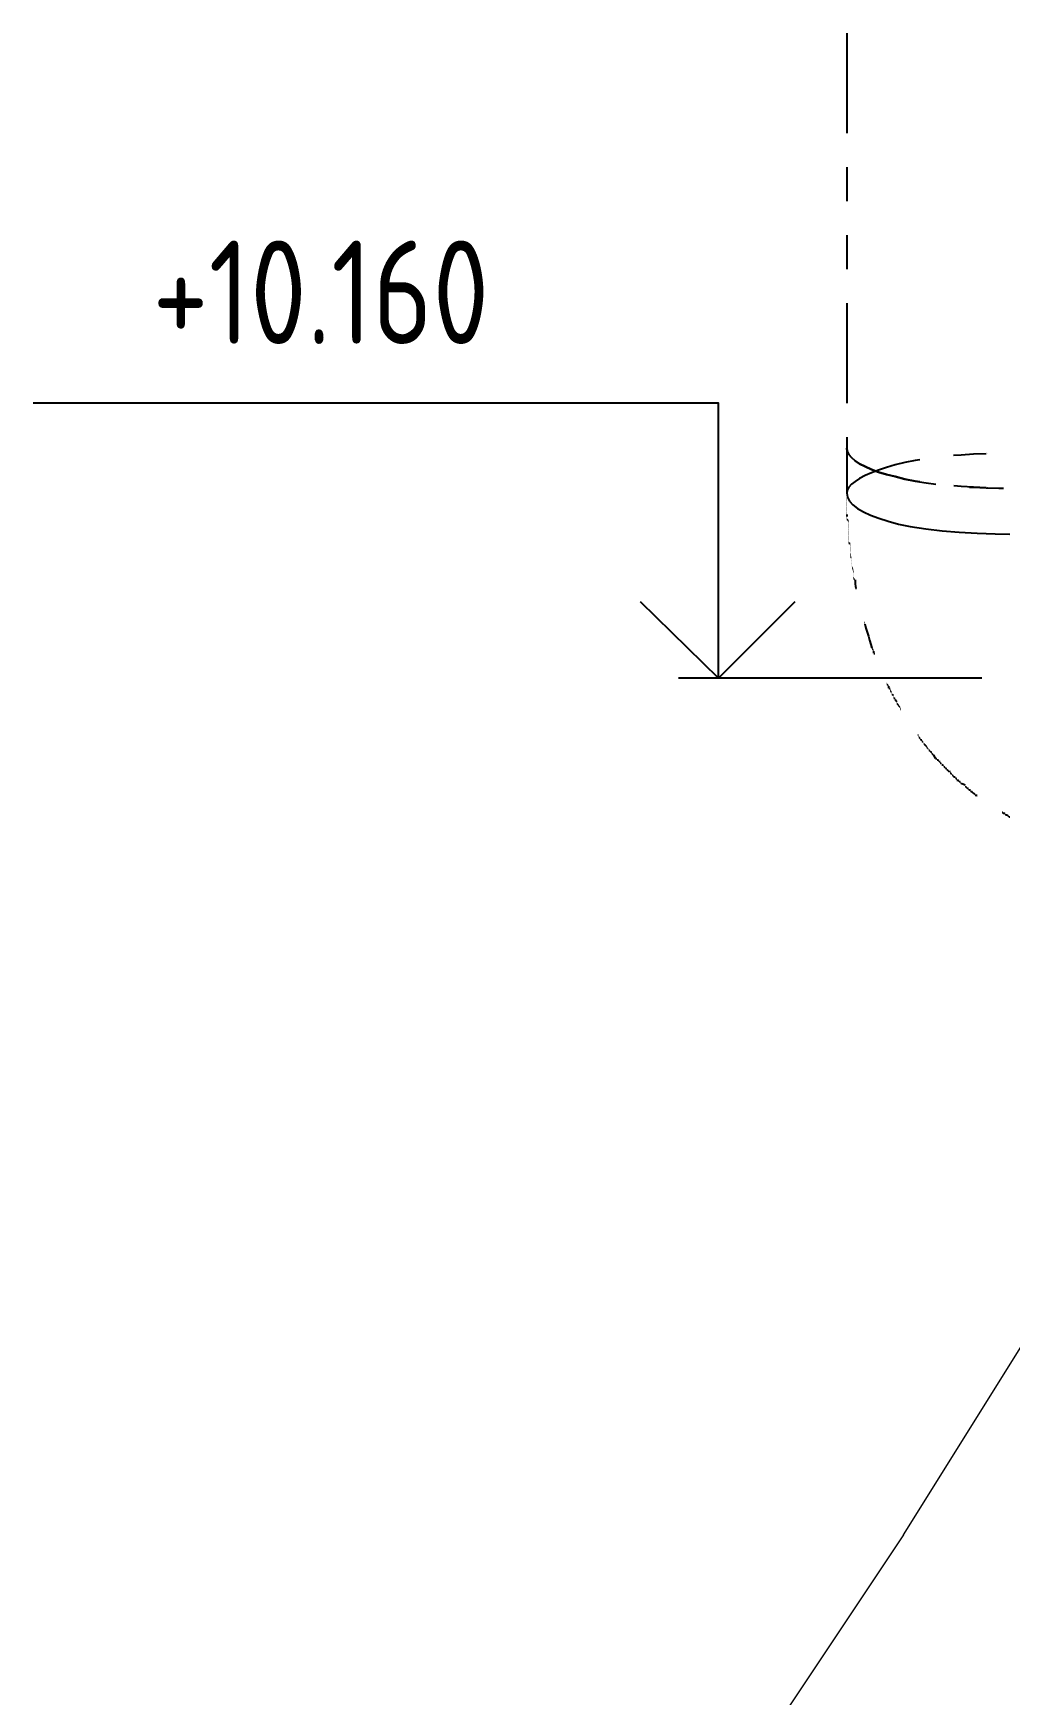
# Model space of a CAD drawing. Header units: metres. Extents: x 20 to 415, y 5 to 292.
# Drawn here: x 205.22 to 217.8, y 208.67 to 230.07 of the extents above; entities that cross this region are included whole.
import ezdxf

# ---------------------------------------------------------------- set-up
doc = ezdxf.new("R2010")
doc.units = ezdxf.units.M
for name, color, linetype in [('ИЗОЛЯЦИЯ', 3, 'Continuous'), ('ОБОЗНАЧЕНИЯ', 7, 'Continuous'), ('ПОЗИЦИИ', 1, 'Continuous')]:
    doc.layers.add(name, color=color, linetype=linetype)
doc.styles.add('GOST', font='isocpeur.ttf')

msp = doc.modelspace()

# ---------------------------------------------------------------- linework, layer by layer
at = {"layer": 'ИЗОЛЯЦИЯ'}
for points in [[(215.697, 230.066), (215.697, 228.778)], [(215.697, 228.34), (215.697, 227.902)], [(215.697, 227.465), (215.697, 227.027)], [(215.697, 226.589), (215.697, 225.301)], [(215.697, 224.863), (215.697, 224.722)], [(215.697, 224.722), (215.697, 224.142)], [(215.697, 224.722), (215.704, 224.683)], [(215.704, 224.683), (215.697, 224.722)], [(215.704, 224.683), (215.725, 224.643)], [(215.725, 224.643), (215.704, 224.683)], [(217.329, 224.645), (217.169, 224.635)], [(217.491, 224.652), (217.329, 224.645)], [(217.507, 224.652), (217.509, 224.652)], [(215.725, 224.643), (215.758, 224.602)], [(215.758, 224.602), (215.725, 224.643)], [(215.758, 224.602), (215.805, 224.562)], [(215.805, 224.562), (215.758, 224.602)], [(215.805, 224.562), (215.863, 224.523)], [(215.863, 224.523), (215.805, 224.562)], [(215.863, 224.523), (215.934, 224.485)], [(215.934, 224.485), (215.863, 224.523)], [(215.934, 224.485), (216.015, 224.449)], [(216.015, 224.449), (215.934, 224.485)], [(216.015, 224.449), (216.106, 224.415)], [(216.106, 224.415), (216.015, 224.449)], [(216.106, 224.44), (216.015, 224.405)], [(216.208, 224.474), (216.106, 224.44)], [(216.32, 224.507), (216.208, 224.474)], [(216.446, 224.537), (216.32, 224.507)], [(216.579, 224.564), (216.446, 224.537)], [(216.636, 224.573), (216.579, 224.564)], [(217.169, 224.635), (217.07, 224.627)], [(215.725, 224.219), (215.704, 224.181)], [(215.758, 224.258), (215.725, 224.219)], [(215.805, 224.295), (215.758, 224.258)], [(215.863, 224.333), (215.805, 224.295)], [(215.934, 224.369), (215.863, 224.333)], [(216.015, 224.405), (215.934, 224.369)], [(216.106, 224.415), (216.208, 224.384)], [(216.208, 224.384), (216.106, 224.415)], [(216.208, 224.384), (216.32, 224.357)], [(216.32, 224.357), (216.208, 224.384)], [(216.32, 224.357), (216.446, 224.326)], [(216.446, 224.326), (216.32, 224.357)], [(216.446, 224.326), (216.579, 224.3)], [(216.579, 224.3), (216.446, 224.326)], [(216.579, 224.3), (216.719, 224.277)], [(216.639, 224.29), (216.579, 224.3)], [(216.719, 224.277), (216.842, 224.261)], [(217.169, 224.229), (217.074, 224.236)], [(217.329, 224.219), (217.169, 224.229)], [(217.278, 224.222), (217.329, 224.219)], [(217.329, 224.219), (217.491, 224.212)], [(217.491, 224.212), (217.329, 224.219)], [(215.704, 224.181), (215.697, 224.142)], [(215.697, 224.142), (215.706, 224.091)], [(215.697, 224.142), (215.699, 224.142)], [(215.697, 224.136), (215.699, 224.136)], [(215.697, 224.132), (215.699, 224.132)], [(215.697, 224.128), (215.699, 224.128)], [(215.697, 224.125), (215.699, 224.125)], [(215.697, 224.123), (215.699, 224.123)], [(215.697, 224.122), (215.699, 224.122)], [(215.697, 224.121), (215.699, 224.121)], [(215.697, 224.121), (215.699, 224.121)], [(215.697, 224.121), (215.699, 224.121)], [(215.697, 224.121), (215.699, 224.121)], [(215.697, 224.115), (215.699, 224.115)], [(215.697, 224.11), (215.699, 224.11)], [(215.697, 224.106), (215.699, 224.106)], [(215.697, 224.103), (215.699, 224.103)], [(215.697, 224.099), (215.699, 224.099)], [(215.697, 224.096), (215.699, 224.096)], [(215.697, 224.092), (215.699, 224.092)], [(215.697, 224.088), (215.699, 224.088)], [(215.697, 224.084), (215.699, 224.084)], [(215.697, 224.078), (215.699, 224.078)], [(215.697, 224.077), (215.699, 224.077)], [(215.697, 224.076), (215.699, 224.076)], [(215.697, 224.073), (215.699, 224.073)], [(215.697, 224.07), (215.699, 224.07)], [(215.697, 224.067), (215.699, 224.067)], [(215.697, 224.064), (215.699, 224.064)], [(215.697, 224.061), (215.699, 224.061)], [(215.697, 224.059), (215.699, 224.059)], [(215.697, 224.057), (215.699, 224.057)], [(215.697, 224.056), (215.699, 224.056)], [(215.697, 224.056), (215.699, 224.056)], [(215.697, 224.054), (215.699, 224.054)], [(215.697, 224.052), (215.699, 224.052)], [(215.697, 224.049), (215.699, 224.049)], [(215.697, 224.045), (215.699, 224.045)], [(215.697, 224.042), (215.699, 224.042)], [(215.697, 224.039), (215.699, 224.039)], [(215.697, 224.037), (215.699, 224.037)], [(215.697, 224.035), (215.699, 224.035)], [(215.697, 224.035), (215.699, 224.035)], [(215.697, 224.029), (215.699, 224.029)], [(215.697, 224.024), (215.699, 224.024)], [(215.697, 224.02), (215.699, 224.02)], [(215.697, 224.017), (215.699, 224.017)], [(215.697, 224.013), (215.699, 224.013)], [(215.697, 224.01), (215.699, 224.01)], [(215.697, 224.007), (215.699, 224.007)], [(215.706, 224.091), (215.732, 224.042)], [(215.732, 224.042), (215.776, 223.994)], [(217.491, 224.212), (217.655, 224.208)], [(217.511, 224.211), (217.513, 224.211)], [(217.655, 224.208), (217.715, 224.207)], [(215.697, 224.003), (215.699, 224.003)], [(215.697, 223.998), (215.699, 223.998)], [(215.697, 223.992), (215.699, 223.992)], [(215.697, 223.991), (215.699, 223.991)], [(215.697, 223.99), (215.699, 223.99)], [(215.697, 223.987), (215.699, 223.987)], [(215.697, 223.984), (215.699, 223.984)], [(215.697, 223.981), (215.699, 223.981)], [(215.697, 223.978), (215.699, 223.978)], [(215.697, 223.975), (215.699, 223.975)], [(215.697, 223.973), (215.699, 223.973)], [(215.697, 223.971), (215.699, 223.971)], [(215.697, 223.97), (215.699, 223.97)], [(215.697, 223.965), (215.699, 223.965)], [(215.697, 223.96), (215.699, 223.96)], [(215.697, 223.956), (215.699, 223.956)], [(215.697, 223.952), (215.699, 223.952)], [(215.697, 223.949), (215.699, 223.949)], [(215.697, 223.946), (215.699, 223.946)], [(215.697, 223.942), (215.699, 223.942)], [(215.697, 223.938), (215.699, 223.938)], [(215.697, 223.933), (215.699, 223.933)], [(215.697, 223.927), (215.699, 223.927)], [(215.697, 223.927), (215.699, 223.927)], [(215.697, 223.925), (215.699, 223.925)], [(215.697, 223.923), (215.699, 223.923)], [(215.697, 223.92), (215.699, 223.92)], [(215.697, 223.917), (215.699, 223.917)], [(215.697, 223.914), (215.699, 223.914)], [(215.697, 223.911), (215.699, 223.911)], [(215.697, 223.908), (215.699, 223.908)], [(215.697, 223.907), (215.699, 223.907)], [(215.697, 223.906), (215.699, 223.906)], [(215.697, 223.9), (215.699, 223.9)], [(215.697, 223.895), (215.699, 223.895)], [(215.697, 223.891), (215.699, 223.891)], [(215.697, 223.888), (215.699, 223.888)], [(215.697, 223.884), (215.699, 223.884)], [(215.697, 223.881), (215.699, 223.881)], [(215.697, 223.878), (215.699, 223.878)], [(215.697, 223.874), (215.699, 223.874)], [(215.697, 223.869), (215.697, 223.842)], [(215.697, 223.842), (215.699, 223.842)], [(215.697, 223.841), (215.699, 223.841)], [(215.697, 223.839), (215.699, 223.839)], [(215.697, 223.837), (215.699, 223.837)], [(215.697, 223.834), (215.699, 223.834)], [(215.697, 223.831), (215.699, 223.831)], [(215.697, 223.828), (215.699, 223.828)], [(215.697, 223.825), (215.699, 223.825)], [(215.697, 223.822), (215.699, 223.822)], [(215.697, 223.821), (215.699, 223.821)], [(215.697, 223.82), (215.699, 223.82)], [(215.698, 223.814), (215.7, 223.814)], [(215.699, 223.81), (215.701, 223.81)], [(215.702, 223.805), (215.704, 223.805)], [(215.705, 223.802), (215.707, 223.802)], [(215.708, 223.799), (215.71, 223.799)], [(215.711, 223.795), (215.713, 223.795)], [(215.714, 223.792), (215.716, 223.792)], [(215.776, 223.994), (215.836, 223.948)], [(215.836, 223.948), (215.912, 223.903)], [(215.912, 223.903), (216.003, 223.861)], [(216.003, 223.861), (216.109, 223.821)], [(216.109, 223.821), (216.23, 223.782)], [(215.716, 223.788), (215.719, 223.788)], [(215.718, 223.783), (215.72, 223.783)], [(215.719, 223.777), (215.721, 223.777)], [(215.719, 223.777), (215.721, 223.777)], [(215.719, 223.775), (215.721, 223.775)], [(215.719, 223.773), (215.721, 223.773)], [(215.719, 223.77), (215.721, 223.77)], [(215.719, 223.766), (215.721, 223.766)], [(215.719, 223.763), (215.721, 223.763)], [(215.719, 223.76), (215.721, 223.76)], [(215.719, 223.758), (215.721, 223.758)], [(215.719, 223.756), (215.721, 223.756)], [(215.719, 223.756), (215.721, 223.756)], [(215.719, 223.75), (215.721, 223.75)], [(215.719, 223.745), (215.721, 223.745)], [(215.719, 223.741), (215.721, 223.741)], [(215.719, 223.737), (215.721, 223.737)], [(215.719, 223.734), (215.721, 223.734)], [(215.719, 223.731), (215.721, 223.731)], [(215.719, 223.728), (215.721, 223.728)], [(215.719, 223.724), (215.721, 223.724)], [(215.719, 223.719), (215.721, 223.719)], [(215.719, 223.713), (215.721, 223.713)], [(215.719, 223.712), (215.721, 223.712)], [(215.719, 223.711), (215.721, 223.711)], [(215.719, 223.708), (215.721, 223.708)], [(215.719, 223.705), (215.721, 223.705)], [(215.719, 223.702), (215.721, 223.702)], [(215.719, 223.699), (215.721, 223.699)], [(215.719, 223.696), (215.721, 223.696)], [(215.719, 223.694), (215.721, 223.694)], [(215.719, 223.692), (215.721, 223.692)], [(215.719, 223.691), (215.721, 223.691)], [(215.719, 223.686), (215.721, 223.686)], [(215.719, 223.681), (215.721, 223.681)], [(215.719, 223.677), (215.721, 223.677)], [(215.719, 223.675), (215.721, 223.675)], [(215.719, 223.673), (215.721, 223.673)], [(215.719, 223.671), (215.721, 223.671)], [(215.719, 223.67), (215.721, 223.67)], [(215.719, 223.67), (215.721, 223.67)], [(215.719, 223.67), (215.721, 223.67)], [(215.719, 223.67), (215.721, 223.67)], [(215.719, 223.664), (215.721, 223.664)], [(215.719, 223.659), (215.721, 223.659)], [(215.719, 223.655), (215.721, 223.655)], [(215.719, 223.652), (215.721, 223.652)], [(215.719, 223.648), (215.721, 223.648)], [(215.719, 223.645), (215.721, 223.645)], [(215.719, 223.642), (215.721, 223.642)], [(215.719, 223.638), (215.721, 223.638)], [(215.719, 223.633), (215.721, 223.633)], [(215.719, 223.627), (215.721, 223.627)], [(215.719, 223.626), (215.721, 223.626)], [(215.719, 223.625), (215.721, 223.625)], [(215.719, 223.622), (215.721, 223.622)], [(215.719, 223.619), (215.721, 223.619)], [(215.719, 223.616), (215.721, 223.616)], [(215.719, 223.613), (215.721, 223.613)], [(215.719, 223.61), (215.721, 223.61)], [(215.719, 223.608), (215.721, 223.608)], [(215.719, 223.606), (215.721, 223.606)], [(215.719, 223.605), (215.721, 223.605)], [(215.719, 223.6), (215.721, 223.6)], [(215.719, 223.595), (215.721, 223.595)], [(215.719, 223.591), (215.721, 223.591)], [(215.719, 223.587), (215.721, 223.587)], [(215.719, 223.584), (215.721, 223.584)], [(215.719, 223.581), (215.721, 223.581)], [(215.719, 223.577), (215.721, 223.577)], [(216.23, 223.782), (216.365, 223.746)], [(216.365, 223.746), (216.513, 223.713)], [(216.513, 223.713), (216.713, 223.683)], [(216.713, 223.683), (216.924, 223.659)], [(216.924, 223.659), (217.146, 223.64)], [(217.146, 223.64), (217.374, 223.627)], [(217.374, 223.627), (217.607, 223.619)], [(217.607, 223.619), (217.796, 223.617)], [(215.719, 223.573), (215.721, 223.573)], [(215.719, 223.568), (215.721, 223.568)], [(215.719, 223.563), (215.721, 223.563)], [(215.719, 223.562), (215.721, 223.562)], [(215.719, 223.56), (215.721, 223.56)], [(215.719, 223.558), (215.721, 223.558)], [(215.719, 223.555), (215.721, 223.555)], [(215.719, 223.552), (215.721, 223.552)], [(215.719, 223.549), (215.721, 223.549)], [(215.719, 223.546), (215.721, 223.546)], [(215.719, 223.543), (215.721, 223.543)], [(215.719, 223.542), (215.721, 223.542)], [(215.719, 223.541), (215.721, 223.541)], [(215.719, 223.535), (215.721, 223.535)], [(215.719, 223.531), (215.721, 223.531)], [(215.719, 223.526), (215.721, 223.526)], [(215.719, 223.523), (215.721, 223.523)], [(215.719, 223.52), (215.721, 223.52)], [(215.719, 223.516), (215.721, 223.516)], [(215.719, 223.513), (215.721, 223.513)], [(215.719, 223.509), (215.721, 223.509)], [(215.719, 223.504), (215.721, 223.504)], [(215.719, 223.498), (215.721, 223.498)], [(215.724, 223.498), (215.726, 223.498)], [(215.729, 223.498), (215.731, 223.498)], [(215.733, 223.498), (215.735, 223.498)], [(215.736, 223.497), (215.738, 223.497)], [(215.737, 223.496), (215.74, 223.496)], [(215.739, 223.494), (215.741, 223.494)], [(215.739, 223.491), (215.742, 223.491)], [(215.74, 223.487), (215.742, 223.487)], [(215.74, 223.482), (215.742, 223.482)], [(215.74, 223.477), (215.742, 223.477)], [(215.74, 223.476), (215.742, 223.476)], [(215.74, 223.475), (215.742, 223.475)], [(215.74, 223.472), (215.742, 223.472)], [(215.74, 223.469), (215.742, 223.469)], [(215.74, 223.466), (215.742, 223.466)], [(215.74, 223.463), (215.742, 223.463)], [(215.74, 223.46), (215.742, 223.46)], [(215.74, 223.458), (215.742, 223.458)], [(215.74, 223.456), (215.742, 223.456)], [(215.74, 223.455), (215.742, 223.455)], [(215.74, 223.449), (215.742, 223.449)], [(215.74, 223.445), (215.742, 223.445)], [(215.74, 223.441), (215.742, 223.441)], [(215.74, 223.437), (215.742, 223.437)], [(215.74, 223.434), (215.742, 223.434)], [(215.74, 223.431), (215.742, 223.431)], [(215.74, 223.427), (215.742, 223.427)], [(215.74, 223.423), (215.742, 223.423)], [(215.74, 223.418), (215.742, 223.418)], [(215.74, 223.412), (215.742, 223.412)], [(215.74, 223.412), (215.742, 223.412)], [(215.74, 223.41), (215.742, 223.41)], [(215.74, 223.408), (215.742, 223.408)], [(215.74, 223.405), (215.742, 223.405)], [(215.74, 223.402), (215.742, 223.402)], [(215.74, 223.399), (215.742, 223.399)], [(215.74, 223.396), (215.742, 223.396)], [(215.74, 223.393), (215.742, 223.393)], [(215.74, 223.391), (215.742, 223.391)], [(215.74, 223.391), (215.742, 223.391)], [(215.74, 223.379), (215.742, 223.379)], [(215.74, 223.367), (215.742, 223.367)], [(215.741, 223.358), (215.743, 223.358)], [(215.742, 223.348), (215.744, 223.348)], [(215.743, 223.34), (215.745, 223.34)], [(215.745, 223.332), (215.747, 223.332)], [(215.747, 223.325), (215.749, 223.325)], [(215.751, 223.318), (215.753, 223.318)], [(215.756, 223.311), (215.758, 223.311)], [(215.761, 223.305), (215.764, 223.305)], [(215.761, 223.293), (215.764, 223.293)], [(215.761, 223.282), (215.764, 223.282)], [(215.761, 223.271), (215.764, 223.271)], [(215.761, 223.261), (215.764, 223.261)], [(215.761, 223.251), (215.764, 223.251)], [(215.761, 223.242), (215.764, 223.242)], [(215.761, 223.232), (215.764, 223.232)], [(215.761, 223.221), (215.764, 223.221)], [(215.761, 223.21), (215.764, 223.21)], [(215.761, 223.198), (215.764, 223.198)], [(215.767, 223.185), (215.769, 223.185)], [(215.772, 223.172), (215.774, 223.172)], [(215.776, 223.159), (215.778, 223.159)], [(215.778, 223.146), (215.781, 223.146)], [(215.78, 223.133), (215.783, 223.133)], [(215.782, 223.12), (215.784, 223.12)], [(215.782, 223.108), (215.784, 223.108)], [(215.783, 223.095), (215.785, 223.095)], [(215.783, 223.082), (215.785, 223.082)], [(215.783, 223.069), (215.785, 223.069)], [(215.783, 223.063), (215.785, 223.063)], [(215.783, 223.058), (215.785, 223.058)], [(215.784, 223.054), (215.786, 223.054)], [(215.784, 223.051), (215.787, 223.051)], [(215.786, 223.047), (215.788, 223.047)], [(215.788, 223.044), (215.79, 223.044)], [(215.79, 223.041), (215.792, 223.041)], [(215.794, 223.037), (215.796, 223.037)], [(215.799, 223.032), (215.801, 223.032)], [(215.804, 223.026), (215.805, 223)], [(215.805, 223), (215.807, 222.972)], [(215.807, 222.972), (215.81, 222.944)], [(215.81, 222.944), (215.813, 222.914)], [(215.813, 222.914), (215.816, 222.914)], [(215.922, 222.479), (215.924, 222.479)], [(215.928, 222.46), (215.944, 222.406)], [(215.944, 222.406), (215.96, 222.353)], [(215.96, 222.353), (215.976, 222.301)], [(215.976, 222.301), (215.991, 222.249)], [(215.991, 222.249), (216.005, 222.197)], [(216.005, 222.197), (216.019, 222.146)], [(216.019, 222.146), (216.021, 222.146)], [(216.025, 222.14), (216.027, 222.14)], [(216.03, 222.135), (216.032, 222.135)], [(216.033, 222.131), (216.035, 222.131)], [(216.036, 222.128), (216.038, 222.128)], [(216.038, 222.124), (216.04, 222.124)], [(216.039, 222.121), (216.041, 222.121)], [(216.04, 222.118), (216.042, 222.118)], [(216.04, 222.114), (216.042, 222.114)], [(216.04, 222.109), (216.04, 222.082)], [(216.04, 222.082), (216.043, 222.082)], [(216.046, 222.081), (216.048, 222.081)], [(216.051, 222.079), (216.053, 222.079)], [(216.055, 222.077), (216.057, 222.077)], [(216.212, 221.701), (216.214, 221.701)], [(216.212, 221.7), (216.214, 221.7)], [(216.212, 221.698), (216.214, 221.698)], [(216.212, 221.697), (216.214, 221.697)], [(216.212, 221.696), (216.214, 221.696)], [(216.212, 221.695), (216.214, 221.695)], [(216.212, 221.695), (216.214, 221.695)], [(216.212, 221.695), (216.214, 221.695)], [(216.213, 221.689), (216.215, 221.689)], [(216.214, 221.685), (216.216, 221.685)], [(216.217, 221.681), (216.219, 221.681)], [(216.22, 221.677), (216.222, 221.677)], [(216.223, 221.674), (216.225, 221.674)], [(216.226, 221.671), (216.228, 221.671)], [(216.229, 221.667), (216.231, 221.667)], [(216.232, 221.663), (216.234, 221.663)], [(216.233, 221.658), (216.234, 221.631)], [(216.234, 221.631), (216.236, 221.631)], [(216.239, 221.631), (216.242, 221.631)], [(216.244, 221.631), (216.246, 221.631)], [(216.248, 221.63), (216.25, 221.63)], [(216.25, 221.63), (216.253, 221.63)], [(216.253, 221.628), (216.255, 221.628)], [(216.254, 221.626), (216.256, 221.626)], [(216.254, 221.624), (216.257, 221.624)], [(216.255, 221.62), (216.257, 221.62)], [(216.255, 221.615), (216.257, 221.615)], [(216.255, 221.609), (216.257, 221.609)], [(216.255, 221.609), (216.257, 221.609)], [(216.255, 221.607), (216.257, 221.607)], [(216.256, 221.605), (216.258, 221.605)], [(216.257, 221.602), (216.259, 221.602)], [(216.258, 221.599), (216.26, 221.599)], [(216.26, 221.595), (216.262, 221.595)], [(216.262, 221.593), (216.265, 221.593)], [(216.266, 221.59), (216.268, 221.59)], [(216.271, 221.589), (216.273, 221.589)], [(216.277, 221.588), (216.279, 221.588)], [(216.277, 221.587), (216.279, 221.587)], [(216.277, 221.586), (216.279, 221.586)], [(216.277, 221.583), (216.279, 221.583)], [(216.277, 221.58), (216.279, 221.58)], [(216.277, 221.577), (216.279, 221.577)], [(216.277, 221.574), (216.279, 221.574)], [(216.277, 221.571), (216.279, 221.571)], [(216.277, 221.569), (216.279, 221.569)], [(216.277, 221.567), (216.279, 221.567)], [(216.277, 221.566), (216.279, 221.566)], [(216.277, 221.561), (216.279, 221.561)], [(216.279, 221.556), (216.281, 221.556)], [(216.281, 221.552), (216.283, 221.552)], [(216.284, 221.55), (216.286, 221.55)], [(216.287, 221.548), (216.289, 221.548)], [(216.291, 221.546), (216.293, 221.546)], [(216.294, 221.546), (216.296, 221.546)], [(216.296, 221.545), (216.298, 221.545)], [(216.297, 221.545), (216.3, 221.545)], [(216.298, 221.545), (216.3, 221.545)], [(216.298, 221.539), (216.3, 221.539)], [(216.298, 221.534), (216.3, 221.534)], [(216.298, 221.53), (216.3, 221.53)], [(216.298, 221.527), (216.3, 221.527)], [(216.298, 221.524), (216.3, 221.524)], [(216.298, 221.52), (216.3, 221.52)], [(216.298, 221.517), (216.3, 221.517)], [(216.298, 221.513), (216.3, 221.513)], [(216.298, 221.508), (216.3, 221.508)], [(216.298, 221.502), (216.3, 221.502)], [(216.304, 221.502), (216.306, 221.502)], [(216.309, 221.502), (216.311, 221.502)], [(216.312, 221.502), (216.314, 221.502)], [(216.315, 221.501), (216.317, 221.501)], [(216.317, 221.499), (216.319, 221.499)], [(216.318, 221.498), (216.32, 221.498)], [(216.319, 221.495), (216.321, 221.495)], [(216.32, 221.491), (216.322, 221.491)], [(216.32, 221.486), (216.341, 221.459)], [(216.341, 221.459), (216.343, 221.459)], [(216.341, 221.459), (216.343, 221.459)], [(216.341, 221.457), (216.343, 221.457)], [(216.341, 221.455), (216.343, 221.455)], [(216.341, 221.452), (216.343, 221.452)], [(216.341, 221.448), (216.343, 221.448)], [(216.341, 221.445), (216.343, 221.445)], [(216.341, 221.442), (216.343, 221.442)], [(216.341, 221.44), (216.343, 221.44)], [(216.341, 221.438), (216.343, 221.438)], [(216.341, 221.438), (216.343, 221.438)], [(216.342, 221.437), (216.344, 221.437)], [(216.343, 221.436), (216.345, 221.436)], [(216.346, 221.433), (216.348, 221.433)], [(216.348, 221.43), (216.351, 221.43)], [(216.352, 221.427), (216.354, 221.427)], [(216.355, 221.424), (216.357, 221.424)], [(216.358, 221.421), (216.36, 221.421)], [(216.36, 221.419), (216.362, 221.419)], [(216.362, 221.417), (216.364, 221.417)], [(216.362, 221.416), (216.365, 221.416)], [(216.362, 221.416), (216.365, 221.416)], [(216.363, 221.414), (216.365, 221.414)], [(216.363, 221.412), (216.365, 221.412)], [(216.364, 221.409), (216.366, 221.409)], [(216.365, 221.405), (216.367, 221.405)], [(216.367, 221.402), (216.369, 221.402)], [(216.37, 221.399), (216.372, 221.399)], [(216.373, 221.397), (216.376, 221.397)], [(216.378, 221.395), (216.38, 221.395)], [(216.384, 221.395), (216.386, 221.395)], [(216.384, 221.389), (216.386, 221.389)], [(216.384, 221.384), (216.386, 221.384)], [(216.384, 221.381), (216.386, 221.381)], [(216.384, 221.378), (216.386, 221.378)], [(216.384, 221.376), (216.386, 221.376)], [(216.384, 221.375), (216.386, 221.375)], [(216.384, 221.374), (216.386, 221.374)], [(216.384, 221.373), (216.386, 221.373)], [(216.384, 221.373), (216.386, 221.373)], [(216.384, 221.373), (216.386, 221.373)], [(216.385, 221.367), (216.387, 221.367)], [(216.386, 221.363), (216.388, 221.363)], [(216.389, 221.359), (216.391, 221.359)], [(216.61, 221.03), (216.612, 221.03)], [(216.614, 221.03), (216.616, 221.03)], [(216.62, 221.03), (216.622, 221.03)], [(216.62, 221.024), (216.622, 221.024)], [(216.62, 221.02), (216.622, 221.02)], [(216.62, 221.016), (216.622, 221.016)], [(216.62, 221.013), (216.622, 221.013)], [(216.62, 221.011), (216.622, 221.011)], [(216.62, 221.01), (216.622, 221.01)], [(216.62, 221.009), (216.622, 221.009)], [(216.62, 221.009), (216.622, 221.009)], [(216.62, 221.008), (216.622, 221.008)], [(216.62, 221.008), (216.622, 221.008)], [(216.626, 221.003), (216.628, 221.003)], [(216.631, 220.998), (216.633, 220.998)], [(216.634, 220.994), (216.636, 220.994)], [(216.637, 220.992), (216.639, 220.992)], [(216.639, 220.99), (216.641, 220.99)], [(216.64, 220.988), (216.642, 220.988)], [(216.641, 220.988), (216.643, 220.988)], [(216.641, 220.987), (216.643, 220.987)], [(216.641, 220.987), (216.644, 220.987)], [(216.641, 220.987), (216.644, 220.987)], [(216.642, 220.981), (216.644, 220.981)], [(216.644, 220.976), (216.646, 220.976)], [(216.646, 220.973), (216.648, 220.973)], [(216.649, 220.97), (216.651, 220.97)], [(216.652, 220.968), (216.654, 220.968)], [(216.655, 220.967), (216.658, 220.967)], [(216.658, 220.966), (216.66, 220.966)], [(216.661, 220.966), (216.663, 220.966)], [(216.662, 220.965), (216.664, 220.965)], [(216.663, 220.965), (216.665, 220.965)], [(216.663, 220.96), (216.665, 220.96)], [(216.663, 220.955), (216.665, 220.955)], [(216.664, 220.952), (216.666, 220.952)], [(216.664, 220.949), (216.667, 220.949)], [(216.666, 220.947), (216.668, 220.947)], [(216.668, 220.946), (216.67, 220.946)], [(216.67, 220.945), (216.672, 220.945)], [(216.674, 220.944), (216.676, 220.944)], [(216.679, 220.944), (216.681, 220.944)], [(216.684, 220.944), (216.687, 220.944)], [(216.684, 220.938), (216.687, 220.938)], [(216.684, 220.933), (216.687, 220.933)], [(216.684, 220.93), (216.687, 220.93)], [(216.684, 220.927), (216.687, 220.927)], [(216.684, 220.925), (216.687, 220.925)], [(216.684, 220.924), (216.687, 220.924)], [(216.684, 220.923), (216.687, 220.923)], [(216.684, 220.923), (216.687, 220.923)], [(216.684, 220.923), (216.687, 220.923)], [(216.684, 220.923), (216.687, 220.923)], [(216.69, 220.917), (216.692, 220.917)], [(216.695, 220.912), (216.697, 220.912)], [(216.699, 220.909), (216.701, 220.909)], [(216.701, 220.906), (216.703, 220.906)], [(216.703, 220.904), (216.705, 220.904)], [(216.705, 220.903), (216.707, 220.903)], [(216.705, 220.902), (216.707, 220.902)], [(216.706, 220.901), (216.708, 220.901)], [(216.706, 220.901), (216.708, 220.901)], [(216.706, 220.901), (216.708, 220.901)], [(216.706, 220.9), (216.709, 220.9)], [(216.708, 220.899), (216.71, 220.899)], [(216.711, 220.897), (216.713, 220.897)], [(216.713, 220.894), (216.716, 220.894)], [(216.717, 220.89), (216.719, 220.89)], [(216.72, 220.887), (216.722, 220.887)], [(216.723, 220.884), (216.725, 220.884)], [(216.725, 220.882), (216.727, 220.882)], [(216.727, 220.88), (216.729, 220.88)], [(216.727, 220.88), (216.729, 220.88)], [(216.727, 220.879), (216.729, 220.879)], [(216.728, 220.877), (216.73, 220.877)], [(216.728, 220.875), (216.73, 220.875)], [(216.729, 220.872), (216.731, 220.872)], [(216.73, 220.869), (216.732, 220.869)], [(216.732, 220.866), (216.734, 220.866)], [(216.735, 220.863), (216.737, 220.863)], [(216.738, 220.861), (216.74, 220.861)], [(216.743, 220.859), (216.745, 220.859)], [(216.749, 220.858), (216.751, 220.858)], [(216.749, 220.858), (216.751, 220.858)], [(216.749, 220.856), (216.751, 220.856)], [(216.749, 220.854), (216.751, 220.854)], [(216.749, 220.851), (216.751, 220.851)], [(216.749, 220.847), (216.751, 220.847)], [(216.749, 220.844), (216.751, 220.844)], [(216.749, 220.841), (216.751, 220.841)], [(216.749, 220.839), (216.751, 220.839)], [(216.749, 220.837), (216.751, 220.837)], [(216.749, 220.837), (216.751, 220.837)], [(216.755, 220.836), (216.757, 220.836)], [(216.759, 220.835), (216.761, 220.835)], [(216.763, 220.832), (216.765, 220.832)], [(216.766, 220.829), (216.768, 220.829)], [(216.768, 220.826), (216.77, 220.826)], [(216.769, 220.823), (216.771, 220.823)], [(216.77, 220.82), (216.772, 220.82)], [(216.77, 220.818), (216.772, 220.818)], [(216.77, 220.816), (216.772, 220.816)], [(216.77, 220.815), (216.772, 220.815)], [(216.776, 220.815), (216.778, 220.815)], [(216.781, 220.813), (216.783, 220.813)], [(216.784, 220.811), (216.787, 220.811)], [(216.787, 220.808), (216.789, 220.808)], [(216.789, 220.804), (216.791, 220.804)], [(216.79, 220.801), (216.793, 220.801)], [(216.791, 220.798), (216.793, 220.798)], [(216.791, 220.796), (216.794, 220.796)], [(216.792, 220.794), (216.794, 220.794)], [(216.792, 220.794), (216.794, 220.794)], [(216.792, 220.793), (216.795, 220.793)], [(216.794, 220.792), (216.796, 220.792)], [(216.796, 220.789), (216.799, 220.789)], [(216.799, 220.786), (216.801, 220.786)], [(216.802, 220.783), (216.805, 220.783)], [(216.806, 220.78), (216.808, 220.78)], [(216.809, 220.777), (216.811, 220.777)], [(216.811, 220.775), (216.813, 220.775)], [(216.813, 220.773), (216.835, 220.729)], [(216.835, 220.729), (216.837, 220.729)], [(216.84, 220.729), (216.843, 220.729)], [(216.845, 220.729), (216.847, 220.729)], [(216.849, 220.729), (216.851, 220.729)], [(216.851, 220.728), (216.854, 220.728)], [(216.854, 220.727), (216.856, 220.727)], [(216.855, 220.725), (216.857, 220.725)], [(216.855, 220.722), (216.858, 220.722)], [(216.856, 220.718), (216.858, 220.718)], [(216.856, 220.714), (216.858, 220.714)], [(216.856, 220.708), (216.858, 220.708)], [(216.862, 220.708), (216.864, 220.708)], [(216.867, 220.708), (216.869, 220.708)], [(216.87, 220.708), (216.872, 220.708)], [(216.873, 220.708), (216.875, 220.708)], [(216.875, 220.708), (216.877, 220.708)], [(216.876, 220.708), (216.878, 220.708)], [(216.877, 220.708), (216.879, 220.708)], [(216.877, 220.708), (216.879, 220.708)], [(216.878, 220.708), (216.88, 220.708)], [(216.878, 220.708), (216.88, 220.708)], [(216.878, 220.702), (216.88, 220.702)], [(216.88, 220.698), (216.882, 220.698)], [(216.882, 220.694), (216.884, 220.694)], [(216.885, 220.691), (216.887, 220.691)], [(216.888, 220.689), (216.89, 220.689)], [(216.892, 220.688), (216.894, 220.688)], [(216.895, 220.687), (216.897, 220.687)], [(216.897, 220.687), (216.899, 220.687)], [(216.899, 220.686), (216.901, 220.686)], [(216.899, 220.686), (216.901, 220.686)], [(216.899, 220.681), (216.901, 220.681)], [(216.899, 220.676), (216.901, 220.676)], [(216.9, 220.672), (216.902, 220.672)], [(216.901, 220.67), (216.903, 220.67)], [(216.902, 220.668), (216.904, 220.668)], [(216.904, 220.666), (216.906, 220.666)], [(216.906, 220.666), (216.908, 220.666)], [(216.91, 220.665), (216.912, 220.665)], [(216.915, 220.665), (216.917, 220.665)], [(216.92, 220.665), (216.923, 220.665)], [(216.92, 220.659), (216.923, 220.659)], [(216.921, 220.655), (216.923, 220.655)], [(216.921, 220.651), (216.923, 220.651)], [(216.922, 220.648), (216.924, 220.648)], [(216.923, 220.646), (216.925, 220.646)], [(216.925, 220.645), (216.927, 220.645)], [(216.928, 220.644), (216.93, 220.644)], [(216.931, 220.644), (216.934, 220.644)], [(216.936, 220.644), (216.938, 220.644)], [(216.942, 220.644), (216.944, 220.644)], [(216.942, 220.643), (216.944, 220.643)], [(216.942, 220.641), (216.944, 220.641)], [(216.942, 220.639), (216.944, 220.639)], [(216.942, 220.636), (216.944, 220.636)], [(216.942, 220.633), (216.944, 220.633)], [(216.942, 220.63), (216.944, 220.63)], [(216.942, 220.627), (216.944, 220.627)], [(216.942, 220.624), (216.944, 220.624)], [(216.942, 220.623), (216.944, 220.623)], [(216.942, 220.622), (216.944, 220.622)], [(216.948, 220.622), (216.95, 220.622)], [(216.952, 220.62), (216.955, 220.62)], [(216.956, 220.618), (216.958, 220.618)], [(216.959, 220.615), (216.961, 220.615)], [(216.961, 220.611), (216.963, 220.611)], [(216.962, 220.608), (216.964, 220.608)], [(216.963, 220.605), (216.965, 220.605)], [(216.963, 220.603), (216.965, 220.603)], [(216.963, 220.601), (216.966, 220.601)], [(216.963, 220.601), (216.966, 220.601)], [(216.969, 220.601), (216.971, 220.601)], [(216.974, 220.6), (216.976, 220.6)], [(216.978, 220.6), (216.98, 220.6)], [(216.98, 220.599), (216.982, 220.599)], [(216.982, 220.598), (216.984, 220.598)], [(216.984, 220.596), (216.986, 220.596)], [(216.984, 220.593), (216.986, 220.593)], [(216.985, 220.59), (216.987, 220.59)], [(216.985, 220.585), (216.987, 220.585)], [(216.985, 220.579), (216.987, 220.579)], [(216.986, 220.579), (216.988, 220.579)], [(216.987, 220.579), (216.989, 220.579)], [(216.99, 220.579), (216.992, 220.579)], [(216.992, 220.578), (216.995, 220.578)], [(216.996, 220.577), (216.998, 220.577)], [(216.999, 220.575), (217.001, 220.575)], [(217.002, 220.572), (217.004, 220.572)], [(217.004, 220.568), (217.006, 220.568)], [(217.006, 220.563), (217.028, 220.558)], [(217.028, 220.558), (217.03, 220.558)], [(217.028, 220.552), (217.03, 220.552)], [(217.028, 220.547), (217.03, 220.547)], [(217.028, 220.544), (217.031, 220.544)], [(217.029, 220.541), (217.031, 220.541)], [(217.031, 220.539), (217.033, 220.539)], [(217.033, 220.538), (217.035, 220.538)], [(217.035, 220.537), (217.037, 220.537)], [(217.039, 220.536), (217.041, 220.536)], [(217.043, 220.536), (217.046, 220.536)], [(217.049, 220.536), (217.051, 220.536)], [(217.049, 220.53), (217.051, 220.53)], [(217.049, 220.526), (217.051, 220.526)], [(217.049, 220.522), (217.051, 220.522)], [(217.049, 220.519), (217.051, 220.519)], [(217.049, 220.518), (217.051, 220.518)], [(217.049, 220.516), (217.051, 220.516)], [(217.049, 220.515), (217.051, 220.515)], [(217.049, 220.515), (217.051, 220.515)], [(217.049, 220.515), (217.051, 220.515)], [(217.049, 220.515), (217.051, 220.515)], [(217.055, 220.514), (217.057, 220.514)], [(217.06, 220.513), (217.062, 220.513)], [(217.063, 220.51), (217.066, 220.51)], [(217.066, 220.507), (217.068, 220.507)], [(217.068, 220.504), (217.07, 220.504)], [(217.069, 220.501), (217.072, 220.501)], [(217.07, 220.498), (217.072, 220.498)], [(217.071, 220.496), (217.073, 220.496)], [(217.071, 220.494), (217.073, 220.494)], [(217.071, 220.493), (217.073, 220.493)], [(217.077, 220.493), (217.079, 220.493)], [(217.081, 220.493), (217.083, 220.493)], [(217.085, 220.493), (217.087, 220.493)], [(217.087, 220.492), (217.09, 220.492)], [(217.09, 220.491), (217.092, 220.491)], [(217.091, 220.489), (217.093, 220.489)], [(217.092, 220.486), (217.094, 220.486)], [(217.092, 220.482), (217.094, 220.482)], [(217.092, 220.478), (217.094, 220.478)], [(217.092, 220.472), (217.094, 220.472)], [(217.098, 220.472), (217.1, 220.472)], [(217.103, 220.472), (217.105, 220.472)], [(217.106, 220.471), (217.109, 220.471)], [(217.109, 220.471), (217.111, 220.471)], [(217.111, 220.469), (217.113, 220.469)], [(217.112, 220.467), (217.115, 220.467)], [(217.113, 220.464), (217.115, 220.464)], [(217.113, 220.461), (217.116, 220.461)], [(217.114, 220.456), (217.116, 220.456)], [(217.114, 220.45), (217.116, 220.45)], [(217.114, 220.45), (217.116, 220.45)], [(217.116, 220.45), (217.118, 220.45)], [(217.118, 220.45), (217.121, 220.45)], [(217.121, 220.45), (217.123, 220.45)], [(217.124, 220.45), (217.127, 220.45)], [(217.128, 220.45), (217.13, 220.45)], [(217.131, 220.45), (217.133, 220.45)], [(217.133, 220.45), (217.135, 220.45)], [(217.134, 220.45), (217.137, 220.45)], [(217.135, 220.45), (217.137, 220.45)], [(217.136, 220.445), (217.138, 220.445)], [(217.137, 220.44), (217.14, 220.44)], [(217.14, 220.436), (217.142, 220.436)], [(217.143, 220.434), (217.145, 220.434)], [(217.146, 220.432), (217.148, 220.432)], [(217.149, 220.43), (217.151, 220.43)], [(217.152, 220.43), (217.154, 220.43)], [(217.154, 220.429), (217.157, 220.429)], [(217.156, 220.429), (217.158, 220.429)], [(217.157, 220.429), (217.159, 220.429)], [(217.157, 220.428), (217.159, 220.428)], [(217.157, 220.427), (217.159, 220.427)], [(217.157, 220.424), (217.159, 220.424)], [(217.158, 220.421), (217.16, 220.421)], [(217.159, 220.418), (217.162, 220.418)], [(217.161, 220.415), (217.163, 220.415)], [(217.164, 220.412), (217.166, 220.412)], [(217.168, 220.41), (217.17, 220.41)], [(217.172, 220.408), (217.221, 220.386)], [(217.221, 220.386), (217.223, 220.386)], [(217.221, 220.38), (217.223, 220.38)], [(217.221, 220.375), (217.223, 220.375)], [(217.221, 220.372), (217.223, 220.372)], [(217.221, 220.369), (217.223, 220.369)], [(217.221, 220.367), (217.223, 220.367)], [(217.221, 220.366), (217.223, 220.366)], [(217.221, 220.365), (217.223, 220.365)], [(217.221, 220.365), (217.223, 220.365)], [(217.221, 220.364), (217.223, 220.364)], [(217.221, 220.364), (217.223, 220.364)], [(217.227, 220.364), (217.229, 220.364)], [(217.231, 220.362), (217.234, 220.362)], [(217.235, 220.36), (217.237, 220.36)], [(217.238, 220.357), (217.24, 220.357)], [(217.24, 220.354), (217.242, 220.354)], [(217.241, 220.351), (217.243, 220.351)], [(217.242, 220.348), (217.244, 220.348)], [(217.242, 220.345), (217.244, 220.345)], [(217.242, 220.344), (217.245, 220.344)], [(217.242, 220.343), (217.245, 220.343)], [(217.248, 220.343), (217.25, 220.343)], [(217.253, 220.343), (217.255, 220.343)], [(217.257, 220.343), (217.259, 220.343)], [(217.259, 220.342), (217.262, 220.342)], [(217.261, 220.34), (217.263, 220.34)], [(217.263, 220.339), (217.265, 220.339)], [(217.263, 220.336), (217.266, 220.336)], [(217.264, 220.332), (217.266, 220.332)], [(217.264, 220.327), (217.266, 220.327)], [(217.264, 220.322), (217.266, 220.322)], [(217.27, 220.322), (217.272, 220.322)], [(217.274, 220.322), (217.277, 220.322)], [(217.278, 220.322), (217.28, 220.322)], [(217.281, 220.322), (217.283, 220.322)], [(217.283, 220.322), (217.285, 220.322)], [(217.284, 220.322), (217.286, 220.322)], [(217.285, 220.322), (217.287, 220.322)], [(217.285, 220.322), (217.288, 220.322)], [(217.285, 220.322), (217.288, 220.322)], [(217.285, 220.322), (217.288, 220.322)], [(217.286, 220.316), (217.288, 220.316)], [(217.288, 220.311), (217.29, 220.311)], [(217.29, 220.308), (217.292, 220.308)], [(217.293, 220.305), (217.295, 220.305)], [(217.296, 220.303), (217.298, 220.303)], [(217.299, 220.302), (217.301, 220.302)], [(217.302, 220.301), (217.304, 220.301)], [(217.305, 220.3), (217.307, 220.3)], [(217.306, 220.3), (217.308, 220.3)], [(217.307, 220.3), (217.309, 220.3)], [(217.307, 220.3), (217.31, 220.3)], [(217.309, 220.298), (217.311, 220.298)], [(217.312, 220.296), (217.314, 220.296)], [(217.314, 220.293), (217.316, 220.293)], [(217.318, 220.289), (217.32, 220.289)], [(217.321, 220.286), (217.323, 220.286)], [(217.324, 220.283), (217.326, 220.283)], [(217.326, 220.281), (217.328, 220.281)], [(217.328, 220.279), (217.33, 220.279)], [(217.328, 220.279), (217.33, 220.279)], [(217.329, 220.279), (217.331, 220.279)], [(217.331, 220.278), (217.333, 220.278)], [(217.333, 220.278), (217.335, 220.278)], [(217.336, 220.277), (217.338, 220.277)], [(217.339, 220.276), (217.341, 220.276)], [(217.342, 220.274), (217.344, 220.274)], [(217.345, 220.271), (217.347, 220.271)], [(217.348, 220.268), (217.35, 220.268)], [(217.349, 220.263), (217.351, 220.263)], [(217.35, 220.257), (217.352, 220.257)], [(217.35, 220.257), (217.353, 220.257)], [(217.352, 220.257), (217.354, 220.257)], [(217.354, 220.257), (217.357, 220.257)], [(217.357, 220.257), (217.359, 220.257)], [(217.36, 220.257), (217.363, 220.257)], [(217.364, 220.257), (217.366, 220.257)], [(217.367, 220.257), (217.369, 220.257)], [(217.369, 220.257), (217.371, 220.257)], [(217.371, 220.257), (217.373, 220.257)], [(217.371, 220.257), (217.373, 220.257)], [(217.371, 220.257), (217.373, 220.257)], [(217.371, 220.255), (217.374, 220.255)], [(217.372, 220.253), (217.374, 220.253)], [(217.373, 220.25), (217.375, 220.25)], [(217.696, 220.04), (217.699, 220.04)], [(217.699, 220.037), (217.701, 220.037)], [(217.704, 220.032), (217.706, 220.032)], [(217.707, 220.029), (217.709, 220.029)], [(217.71, 220.026), (217.712, 220.026)], [(217.712, 220.024), (217.714, 220.024)], [(217.713, 220.023), (217.715, 220.023)], [(217.714, 220.022), (217.716, 220.022)], [(217.714, 220.021), (217.717, 220.021)], [(217.715, 220.021), (217.717, 220.021)], [(217.715, 220.021), (217.717, 220.021)], [(217.72, 220.021), (217.723, 220.021)], [(217.725, 220.021), (217.727, 220.021)], [(217.729, 220.021), (217.731, 220.021)], [(217.731, 220.02), (217.734, 220.02)], [(217.734, 220.018), (217.736, 220.018)], [(217.735, 220.017), (217.737, 220.017)], [(217.736, 220.014), (217.738, 220.014)], [(217.736, 220.01), (217.738, 220.01)], [(217.736, 220.005), (217.738, 220.005)], [(217.736, 220), (217.738, 220)], [(217.742, 220), (217.744, 220)], [(217.747, 220), (217.749, 220)], [(217.75, 220), (217.752, 220)], [(217.753, 220), (217.755, 220)], [(217.755, 220), (217.757, 220)], [(217.756, 220), (217.758, 220)], [(217.757, 220), (217.759, 220)], [(217.757, 220), (217.759, 220)], [(217.758, 220), (217.76, 220)], [(217.758, 220), (217.76, 220)], [(217.763, 219.999), (217.766, 219.999)], [(217.768, 219.997), (217.77, 219.997)], [(217.772, 219.995), (217.774, 219.995)], [(217.775, 219.992), (217.777, 219.992)], [(217.776, 219.989), (217.779, 219.989)], [(217.778, 219.986), (217.78, 219.986)], [(217.778, 219.983), (217.781, 219.983)], [(217.779, 219.98), (217.781, 219.98)], [(217.779, 219.979), (217.781, 219.979)], [(217.779, 219.978), (217.781, 219.978)], [(217.785, 219.978), (217.787, 219.978)], [(217.79, 219.978), (217.792, 219.978)], [(217.793, 219.978), (217.795, 219.978)]]:
    msp.add_lwpolyline(points, dxfattribs=at)
at = {"layer": 'ОБОЗНАЧЕНИЯ'}
for points in [[(214.044, 221.76), (214.044, 225.301), (205.223, 225.301)], [(213.036, 222.747), (214.044, 221.76), (215.032, 222.747)], [(217.436, 221.76), (213.529, 221.76)]]:
    msp.add_lwpolyline(points, dxfattribs=at)
at = {"layer": 'ПОЗИЦИИ', "lineweight": 20}
for points in [[(216.427, 210.732), (225.049, 224.527)], [(216.427, 210.732), (205.869, 194.895)]]:
    msp.add_lwpolyline(points, dxfattribs=at)

# ---------------------------------------------------------------- texts
at = {"layer": 'ОБОЗНАЧЕНИЯ', "style": 'GOST', "width": 0.8}
msp.add_text('+10.160', height=1.3315, dxfattribs=at).set_placement((206.757, 226.065))

doc.saveas('drawing.dxf')
